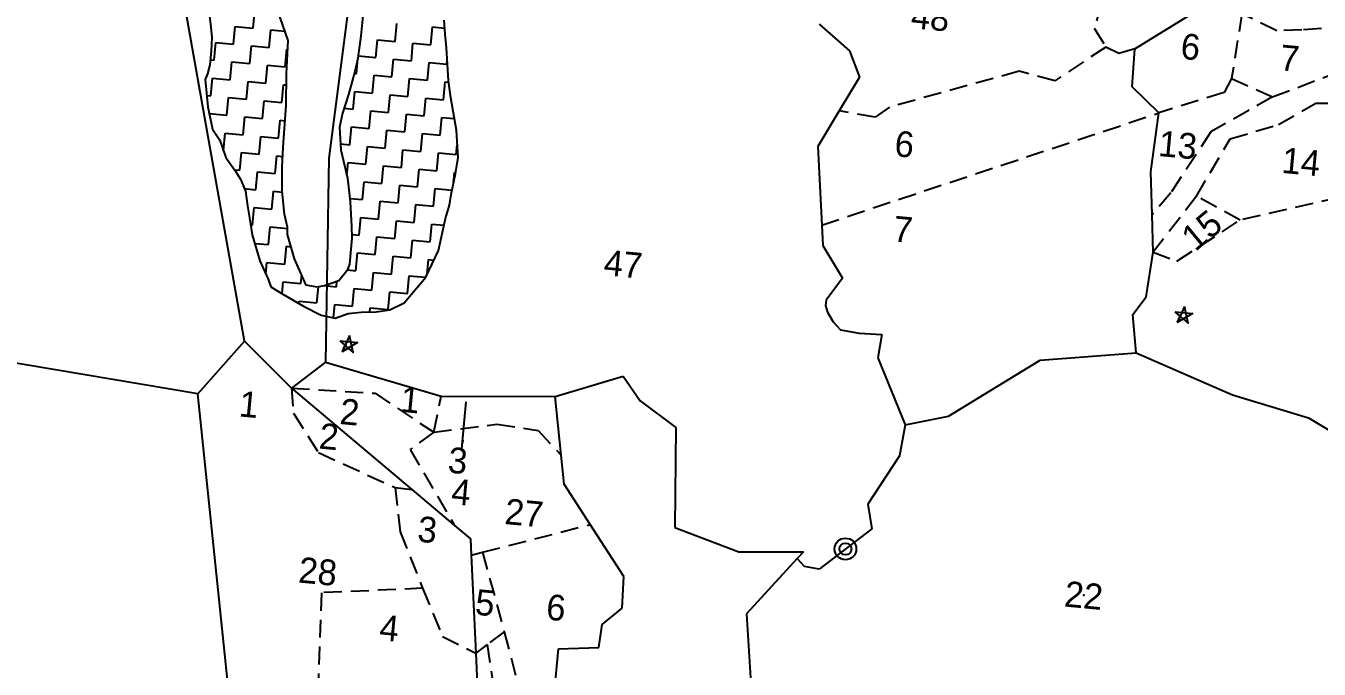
# Model space of a CAD drawing. Header units: metres. Extents: x 292095 to 294306, y 2100393 to 2102799.
# Drawn here: x 293027.8 to 293387.5, y 2100866.9 to 2101045.8 of the extents above; entities that cross this region are included whole.
import ezdxf
from ezdxf.enums import TextEntityAlignment as Align

# ---------------------------------------------------------------- set-up
doc = ezdxf.new("R2010")
doc.units = ezdxf.units.M
doc.header["$MEASUREMENT"] = 0
doc.linetypes.add('DASHED', pattern=[0.75, 0.5, -0.25])
for name, color, linetype in [('POLY_HATCH', 12, 'Continuous'), ('POLY_PARCEL', 6, 'Continuous'), ('POLY_SUBPARCEL', 6, 'DASHED'), ('TEXT_MAPIN', 7, 'Continuous'), ('TEXT_PARCEL', 7, 'Continuous')]:
    doc.layers.add(name, color=color, linetype=linetype)
doc.styles.get("Standard").update_dxf_attribs({"font": 'simplex.shx'})
doc.styles.add('TEXT_MAP', font='')
doc.styles.get('TEXT_MAP').set_extended_font_data('Kruti Dev 050')
doc.dimstyles.get("Standard").update_dxf_attribs({"dimtxt": 0.18, "dimasz": 0.18, "dimexe": 0.18, "dimexo": 0.0625, "dimgap": 0.09, "dimtad": 0, "dimtih": 1, "dimtoh": 1, "dimdec": 4, "dimzin": 0, "dimdsep": 46, "dimtxsty": 'Standard', "dimcen": 0.09, "dimadec": 0, "dimazin": 0, "dimtfac": 1, "dimtdec": 4, "dimtofl": 0, "dimtmove": 0, "dimatfit": 3, "dimfxl": 1, "dimtolj": 1, "dimtzin": 0, "dimarcsym": 0})

msp = doc.modelspace()

# ---------------------------------------------------------------- linework, layer by layer
for points in [[(293347.44, 2100966.25), (293352.24, 2100965.8), (293348.09, 2100963.34), (293348.82, 2100965.04)], [(293350.01, 2100967.77), (293348.09, 2100963.34), (293349.68, 2100964.28), (293351.06, 2100963.07)], [(293117.76, 2100959.67), (293115.85, 2100955.24), (293117.43, 2100956.18), (293118.82, 2100954.96)], [(293115.2, 2100958.15), (293120, 2100957.7), (293115.84, 2100955.24), (293116.58, 2100956.94)]]:
    msp.add_lwpolyline(points, close=True)
for points in [[(293348.82, 2100965.04), (293349.68, 2100964.28)], [(293116.58, 2100956.94), (293117.43, 2100956.18)]]:
    msp.add_lwpolyline(points)
for radius in [3.02, 1.66]:
    msp.add_circle((293255.71, 2100900.28), radius)
at = {"layer": 'POLY_HATCH', "linetype": 'Continuous'}
for p, q in [((293090.95, 2101045.16), (293091.41, 2101050.1)), ((293085.54, 2101040.68), (293086.01, 2101045.62)), ((293086.01, 2101045.62), (293090.95, 2101045.16)), ((293130.49, 2101041.46), (293130.95, 2101046.4)), ((293140.37, 2101040.54), (293140.83, 2101045.48)), ((293140.83, 2101045.48), (293144.24, 2101045.16)), ((293095.43, 2101039.76), (293095.89, 2101044.7)), ((293095.89, 2101044.7), (293099.76, 2101044.34)), ((293125.08, 2101036.98), (293125.54, 2101041.92)), ((293125.54, 2101041.92), (293130.49, 2101041.46)), ((293080.14, 2101036.2), (293080.6, 2101041.14)), ((293080.6, 2101041.14), (293085.54, 2101040.68)), ((293090.02, 2101035.28), (293090.49, 2101040.22)), ((293090.49, 2101040.22), (293095.43, 2101039.76)), ((293099.91, 2101034.35), (293100.37, 2101039.29)), ((293100.37, 2101039.29), (293100.56, 2101039.28)), ((293134.97, 2101036.06), (293135.43, 2101041)), ((293135.43, 2101041), (293140.37, 2101040.54)), ((293079.09, 2101036.3), (293080.14, 2101036.2)), ((293084.62, 2101030.8), (293085.08, 2101035.74)), ((293085.08, 2101035.74), (293090.02, 2101035.28)), ((293094.5, 2101029.87), (293094.97, 2101034.81)), ((293094.97, 2101034.81), (293099.91, 2101034.35)), ((293119.68, 2101032.5), (293120.06, 2101036.59)), ((293120.19, 2101037.44), (293125.08, 2101036.98)), ((293129.56, 2101031.58), (293130.02, 2101036.52)), ((293130.02, 2101036.52), (293134.97, 2101036.06)), ((293139.45, 2101030.65), (293139.91, 2101035.59)), ((293139.91, 2101035.59), (293144.85, 2101035.13)), ((293144.85, 2101035.13), (293144.94, 2101036.07)), ((293079.21, 2101026.32), (293079.68, 2101031.26)), ((293079.68, 2101031.26), (293084.62, 2101030.8)), ((293119.13, 2101032.55), (293119.68, 2101032.5)), ((293124.16, 2101027.1), (293124.62, 2101032.04)), ((293124.62, 2101032.04), (293129.56, 2101031.58)), ((293134.04, 2101026.17), (293134.5, 2101031.11)), ((293134.5, 2101031.11), (293139.45, 2101030.65)), ((293089.1, 2101025.39), (293089.56, 2101030.33)), ((293089.56, 2101030.33), (293094.5, 2101029.87)), ((293098.98, 2101024.47), (293099.45, 2101029.41)), ((293099.45, 2101029.41), (293100.23, 2101029.34)), ((293118.75, 2101022.62), (293119.21, 2101027.56)), ((293119.21, 2101027.56), (293124.16, 2101027.1)), ((293143.92, 2101025.25), (293144.39, 2101030.19)), ((293144.39, 2101030.19), (293145.33, 2101030.1)), ((293078.05, 2101026.43), (293079.21, 2101026.32)), ((293083.69, 2101020.91), (293084.16, 2101025.85)), ((293084.16, 2101025.85), (293089.1, 2101025.39)), ((293093.58, 2101019.99), (293094.04, 2101024.93)), ((293094.04, 2101024.93), (293098.98, 2101024.47)), ((293128.64, 2101021.69), (293129.1, 2101026.63)), ((293129.1, 2101026.63), (293134.04, 2101026.17)), ((293138.52, 2101020.77), (293138.98, 2101025.71)), ((293138.98, 2101025.71), (293143.92, 2101025.25)), ((293078.75, 2101021.38), (293083.69, 2101020.91)), ((293078.75, 2101021.33), (293078.75, 2101021.38)), ((293088.17, 2101015.51), (293088.64, 2101020.45)), ((293088.64, 2101020.45), (293093.58, 2101019.99)), ((293116.29, 2101022.85), (293118.75, 2101022.62)), ((293123.23, 2101017.21), (293123.69, 2101022.15)), ((293123.69, 2101022.15), (293128.64, 2101021.69)), ((293133.12, 2101016.29), (293133.58, 2101021.23)), ((293133.58, 2101021.23), (293138.52, 2101020.77)), ((293143, 2101015.36), (293143.46, 2101020.3)), ((293143.46, 2101020.3), (293146.95, 2101019.98)), ((293098.06, 2101014.58), (293098.52, 2101019.52)), ((293098.52, 2101019.52), (293099.84, 2101019.4)), ((293117.83, 2101012.73), (293118.29, 2101017.67)), ((293118.29, 2101017.67), (293123.23, 2101017.21)), ((293127.71, 2101011.81), (293128.17, 2101016.75)), ((293128.17, 2101016.75), (293133.12, 2101016.29)), ((293082.77, 2101011.03), (293083.23, 2101015.97)), ((293083.23, 2101015.97), (293088.17, 2101015.51)), ((293092.65, 2101010.1), (293093.12, 2101015.05)), ((293093.12, 2101015.05), (293098.06, 2101014.58)), ((293115.29, 2101012.97), (293117.83, 2101012.73)), ((293137.6, 2101010.88), (293138.06, 2101015.82)), ((293138.06, 2101015.82), (293143, 2101015.36)), ((293082.72, 2101011.03), (293082.77, 2101011.03)), ((293087.25, 2101005.62), (293087.71, 2101010.57)), ((293087.71, 2101010.57), (293092.65, 2101010.1)), ((293097.13, 2101004.7), (293097.6, 2101009.64)), ((293097.6, 2101009.64), (293099.16, 2101009.49)), ((293122.31, 2101007.33), (293122.77, 2101012.27)), ((293122.77, 2101012.27), (293127.71, 2101011.81)), ((293132.19, 2101006.4), (293132.65, 2101011.34)), ((293132.65, 2101011.34), (293137.6, 2101010.88)), ((293142.07, 2101005.48), (293142.54, 2101010.42)), ((293142.54, 2101010.42), (293147.48, 2101009.96)), ((293147.48, 2101009.96), (293147.74, 2101012.72)), ((293085.77, 2101005.76), (293087.25, 2101005.62)), ((293117.03, 2101004.23), (293117.36, 2101007.79)), ((293117.36, 2101007.79), (293122.31, 2101007.33)), ((293126.79, 2101001.92), (293127.25, 2101006.87)), ((293127.25, 2101006.87), (293132.19, 2101006.4)), ((293136.67, 2101001), (293137.13, 2101005.94)), ((293137.13, 2101005.94), (293142.07, 2101005.48)), ((293091.73, 2101000.22), (293092.19, 2101005.16)), ((293092.19, 2101005.16), (293097.13, 2101004.7)), ((293121.38, 2100997.44), (293121.84, 2101002.39)), ((293121.84, 2101002.39), (293126.79, 2101001.92)), ((293146.74, 2101002.04), (293147.02, 2101005.02)), ((293147.02, 2101005.02), (293147.35, 2101004.98)), ((293088.51, 2101000.52), (293091.73, 2101000.22)), ((293096.21, 2100994.81), (293096.67, 2100999.76)), ((293096.67, 2100999.76), (293099.1, 2100999.53)), ((293131.27, 2100996.52), (293131.73, 2101001.46)), ((293131.73, 2101001.46), (293136.67, 2101001)), ((293141.15, 2100995.59), (293141.61, 2101000.54)), ((293141.61, 2101000.54), (293146.32, 2101000.1)), ((293090.8, 2100990.33), (293091.27, 2100995.28)), ((293091.27, 2100995.28), (293096.21, 2100994.81)), ((293117.89, 2100997.77), (293121.38, 2100997.44)), ((293125.86, 2100992.04), (293126.32, 2100996.98)), ((293126.32, 2100996.98), (293131.27, 2100996.52)), ((293135.74, 2100991.11), (293136.21, 2100996.06)), ((293136.21, 2100996.06), (293141.15, 2100995.59)), ((293120.46, 2100987.56), (293120.92, 2100992.5)), ((293120.92, 2100992.5), (293125.86, 2100992.04)), ((293130.34, 2100986.63), (293130.8, 2100991.58)), ((293130.8, 2100991.58), (293135.74, 2100991.11)), ((293090.29, 2100990.38), (293090.8, 2100990.33)), ((293095.28, 2100984.93), (293095.75, 2100989.87)), ((293095.75, 2100989.87), (293100.5, 2100989.43)), ((293118.41, 2100987.75), (293120.46, 2100987.56)), ((293140.22, 2100985.71), (293140.69, 2100990.65)), ((293140.69, 2100990.65), (293144.07, 2100990.33)), ((293091.41, 2100985.29), (293095.28, 2100984.93)), ((293099.76, 2100979.53), (293100.22, 2100984.47)), ((293100.22, 2100984.47), (293101.5, 2100984.35)), ((293124.94, 2100982.15), (293125.4, 2100987.1)), ((293125.4, 2100987.1), (293130.34, 2100986.63)), ((293134.82, 2100981.23), (293135.28, 2100986.17)), ((293135.28, 2100986.17), (293140.22, 2100985.71)), ((293119.53, 2100977.67), (293119.99, 2100982.62)), ((293119.99, 2100982.62), (293124.94, 2100982.15)), ((293129.42, 2100976.75), (293129.88, 2100981.69)), ((293129.88, 2100981.69), (293134.82, 2100981.23)), ((293139.39, 2100976.74), (293139.76, 2100980.77)), ((293139.76, 2100980.77), (293141.23, 2100980.63)), ((293094.52, 2100976.76), (293094.82, 2100979.99)), ((293094.82, 2100979.99), (293099.76, 2100979.53)), ((293117.2, 2100977.89), (293119.53, 2100977.67)), ((293124.01, 2100972.27), (293124.47, 2100977.21)), ((293124.47, 2100977.21), (293129.42, 2100976.75)), ((293099, 2100971.34), (293099.3, 2100974.58)), ((293099.3, 2100974.58), (293104.24, 2100974.12)), ((293104.24, 2100974.12), (293104.47, 2100976.53)), ((293110.67, 2100973.52), (293114.13, 2100973.2)), ((293114.13, 2100973.2), (293114.27, 2100974.73)), ((293133.89, 2100971.35), (293134.36, 2100976.29)), ((293134.36, 2100976.29), (293138.95, 2100975.86)), ((293108.72, 2100968.72), (293109.14, 2100973.21)), ((293118.61, 2100967.79), (293119.07, 2100972.73)), ((293119.07, 2100972.73), (293124.01, 2100972.27)), ((293128.49, 2100966.87), (293128.95, 2100971.81)), ((293128.95, 2100971.81), (293133.89, 2100971.35)), ((293103.72, 2100968.59), (293103.78, 2100969.18)), ((293103.78, 2100969.18), (293108.72, 2100968.72)), ((293113.32, 2100964.56), (293113.66, 2100968.25)), ((293113.66, 2100968.25), (293118.61, 2100967.79)), ((293123.44, 2100966.16), (293123.55, 2100967.33)), ((293123.55, 2100967.33), (293128.49, 2100966.87))]:
    msp.add_line(p, q, dxfattribs=at)
at = {"layer": 'POLY_HATCH'}
for p, q in [((293100.67, 2101041.72), (293096.98, 2101052.36)), ((293121.53, 2101049.51), (293120.92, 2101043.02)), ((293078.83, 2101048.5), (293079.25, 2101045.42)), ((293079.25, 2101045.42), (293079.45, 2101042.59)), ((293144.37, 2101043.46), (293144.07, 2101047.36)), ((293079.45, 2101042.59), (293079.33, 2101038.86)), ((293100.26, 2101032.4), (293100.67, 2101041.72)), ((293120.92, 2101043.02), (293120.1, 2101036.78)), ((293144.72, 2101039.68), (293144.37, 2101043.46)), ((293079.33, 2101038.86), (293078.96, 2101034.92)), ((293145.27, 2101030.51), (293144.72, 2101039.68)), ((293078.96, 2101034.92), (293078.26, 2101032.41)), ((293120.1, 2101036.78), (293119.29, 2101033.11)), ((293078.26, 2101032.41), (293077.65, 2101030.83)), ((293077.65, 2101030.83), (293078.34, 2101023.28)), ((293100.16, 2101023.76), (293100.26, 2101032.4)), ((293119.29, 2101033.11), (293117.52, 2101026.73)), ((293145.99, 2101025.77), (293145.27, 2101030.51)), ((293099.28, 2101011.91), (293100.16, 2101023.76)), ((293117.52, 2101026.73), (293115.86, 2101021.5)), ((293147.49, 2101016.74), (293145.99, 2101025.77)), ((293078.34, 2101023.28), (293079.65, 2101017.01)), ((293115.86, 2101021.5), (293115.03, 2101017.6)), ((293079.65, 2101017.01), (293081.7, 2101014.01)), ((293115.03, 2101017.6), (293115.38, 2101011.34)), ((293147.96, 2101009.21), (293147.49, 2101016.74)), ((293081.7, 2101014.01), (293083.36, 2101009.17)), ((293099.02, 2101006.56), (293099.28, 2101011.91)), ((293115.38, 2101011.34), (293117.21, 2101003.45)), ((293083.36, 2101009.17), (293085.84, 2101005.67)), ((293085.84, 2101005.67), (293087.48, 2101003.17)), ((293099.08, 2100999.77), (293099.02, 2101006.56)), ((293147.29, 2101004.59), (293147.96, 2101009.21)), ((293087.48, 2101003.17), (293088.8, 2100999.78)), ((293117.21, 2101003.45), (293117.61, 2101000.14)), ((293146.05, 2100998.86), (293147.29, 2101004.59)), ((293088.8, 2100999.78), (293089.36, 2100995.75)), ((293099.66, 2100993.4), (293099.08, 2100999.77)), ((293117.61, 2101000.14), (293118, 2100996.83)), ((293145.54, 2100995.87), (293146.05, 2100998.86)), ((293089.36, 2100995.75), (293089.98, 2100992.41)), ((293118, 2100996.83), (293118.3, 2100990.02)), ((293144.49, 2100992.22), (293145.54, 2100995.87)), ((293089.98, 2100992.41), (293090.71, 2100987.67)), ((293100.49, 2100989.81), (293099.66, 2100993.4)), ((293142.49, 2100983.29), (293144.49, 2100992.22)), ((293090.71, 2100987.67), (293092.84, 2100980.45)), ((293100.53, 2100987.71), (293100.49, 2100989.81)), ((293102.47, 2100980.97), (293100.53, 2100987.71)), ((293118.3, 2100990.02), (293118.46, 2100986.73)), ((293118.46, 2100986.73), (293118.17, 2100983.71)), ((293105.76, 2100973.65), (293102.47, 2100980.97)), ((293118.17, 2100983.71), (293117.78, 2100979.54)), ((293138.99, 2100975.9), (293142.49, 2100983.29)), ((293092.84, 2100980.45), (293095.17, 2100975.32)), ((293117.15, 2100977.73), (293114.78, 2100974.91)), ((293117.78, 2100979.54), (293117.15, 2100977.73)), ((293095.17, 2100975.32), (293095.9, 2100973.15)), ((293108.76, 2100973.13), (293105.76, 2100973.65)), ((293111.14, 2100973.61), (293108.76, 2100973.13)), ((293114.78, 2100974.91), (293111.14, 2100973.61)), ((293132.94, 2100968.75), (293138.99, 2100975.9)), ((293095.9, 2100973.15), (293099.23, 2100971.2)), ((293099.23, 2100971.2), (293105, 2100967.85)), ((293105, 2100967.85), (293109.91, 2100965.29)), ((293117.44, 2100965.75), (293120.99, 2100966.12)), ((293120.99, 2100966.12), (293125.21, 2100966.2)), ((293125.21, 2100966.2), (293129.01, 2100966.78)), ((293129.01, 2100966.78), (293132.94, 2100968.75)), ((293109.91, 2100965.29), (293113.81, 2100964.46)), ((293113.81, 2100964.46), (293117.44, 2100965.75))]:
    msp.add_line(p, q, dxfattribs=at)
at = {"layer": 'POLY_PARCEL'}
for p, q in [((293088.56, 2100958.12), (293062.94, 2101102.28)), ((293118.16, 2101056.31), (293112.02, 2101008.96)), ((293336.23, 2101039.35), (293352.57, 2101049.53)), ((293248.39, 2101046.21), (293256.79, 2101038.87)), ((293256.79, 2101038.87), (293259.64, 2101031.54)), ((293335.49, 2101028.83), (293336.23, 2101039.35)), ((293259.64, 2101031.54), (293254, 2101022.17)), ((293342.89, 2101021.58), (293335.49, 2101028.83)), ((293254, 2101022.17), (293247.99, 2101012.19)), ((293340.6, 2101005.14), (293342.89, 2101021.58)), ((293247.99, 2101012.19), (293249.15, 2100990.39)), ((293112.02, 2101008.96), (293111.14, 2100952.27)), ((293340.97, 2100993.23), (293340.6, 2101005.14)), ((293341.29, 2100982.87), (293340.97, 2100993.23)), ((293249.15, 2100990.39), (293249.46, 2100984.67)), ((293249.46, 2100984.67), (293254.92, 2100975.58)), ((293339.37, 2100970.44), (293341.29, 2100982.87)), ((293254.92, 2100975.58), (293250.3, 2100969.46)), ((293335.62, 2100965.49), (293339.37, 2100970.44)), ((293075.58, 2100943.47), (292937.27, 2100966.61)), ((293250.3, 2100969.46), (293250.16, 2100967.96)), ((293250.16, 2100967.96), (293250.75, 2100966.13)), ((293250.75, 2100966.13), (293252.27, 2100963.47)), ((293252.27, 2100963.47), (293254.33, 2100961.26)), ((293336.53, 2100954.83), (293335.62, 2100965.49)), ((293254.33, 2100961.26), (293259.54, 2100960.27)), ((293259.54, 2100960.27), (293265.82, 2100959.93)), ((293265.82, 2100959.93), (293264.71, 2100953.47)), ((293075.58, 2100943.47), (293088.56, 2100958.12)), ((293101.62, 2100945), (293088.56, 2100958.12)), ((293111.14, 2100952.27), (293101.62, 2100945)), ((293111.14, 2100952.27), (293143.25, 2100942.81)), ((293264.71, 2100953.47), (293272.31, 2100934.85)), ((293284.4, 2100937.25), (293309.83, 2100952.78)), ((293309.83, 2100952.78), (293336.53, 2100954.83)), ((293336.53, 2100954.83), (293363.33, 2100943.14)), ((293174.96, 2100942.66), (293193.87, 2100948.37)), ((293193.87, 2100948.37), (293198.66, 2100941.47)), ((293101.62, 2100945), (293135.07, 2100916.86)), ((293085.14, 2100851.05), (293075.58, 2100943.47)), ((293143.25, 2100942.81), (293174.96, 2100942.66)), ((293176.62, 2100926.42), (293174.96, 2100942.66)), ((293198.66, 2100941.47), (293208.51, 2100934.08)), ((293363.33, 2100943.14), (293384.5, 2100936.74)), ((293208.51, 2100934.08), (293208.29, 2100906.23)), ((293272.31, 2100934.85), (293270.7, 2100926.22)), ((293272.31, 2100934.85), (293284.4, 2100937.25)), ((293384.5, 2100936.74), (293410.91, 2100921.01)), ((293177.45, 2100918.3), (293176.62, 2100926.42)), ((293270.7, 2100926.22), (293261.96, 2100912.76)), ((293135.07, 2100916.86), (293147.01, 2100906.81)), ((293184.71, 2100907.07), (293177.45, 2100918.3)), ((293261.96, 2100912.76), (293263.02, 2100905.87)), ((293147.01, 2100906.81), (293151.44, 2100903.08)), ((293194.09, 2100892.6), (293184.71, 2100907.07)), ((293208.29, 2100906.23), (293226.02, 2100899.47)), ((293263.02, 2100905.87), (293248.36, 2100894.66)), ((293151.44, 2100903.08), (293151.65, 2100898.56)), ((293151.65, 2100898.56), (293152.91, 2100871.34)), ((293226.02, 2100899.47), (293244.05, 2100899.48)), ((293244.05, 2100899.48), (293242.3, 2100897.59)), ((293242.3, 2100897.59), (293228.16, 2100882.27)), ((293244.35, 2100895.38), (293242.3, 2100897.59)), ((293248.36, 2100894.66), (293244.35, 2100895.38)), ((293193.61, 2100883.81), (293194.09, 2100892.6)), ((293188.07, 2100879.23), (293193.61, 2100883.81)), ((293228.16, 2100882.27), (293231.1, 2100837.47)), ((293187.14, 2100872.86), (293188.07, 2100879.23)), ((293175.88, 2100872.55), (293187.14, 2100872.86)), ((293152.91, 2100871.34), (293155.17, 2100822.34)), ((293174.69, 2100859.74), (293175.88, 2100872.55))]:
    msp.add_line(p, q, dxfattribs=at)
at = {"layer": 'POLY_SUBPARCEL', "ltscale": 10}
for p, q in [((293331.18, 2101066.35), (293324.93, 2101045.17)), ((293365.95, 2101049.12), (293363.1, 2101031.13)), ((293375.66, 2101044.44), (293365.95, 2101049.12)), ((293395.58, 2101045.54), (293382.64, 2101044.66)), ((293324.93, 2101045.17), (293328.15, 2101039.88)), ((293382.64, 2101044.66), (293375.66, 2101044.44)), ((293328.15, 2101039.88), (293313.93, 2101030.48)), ((293331.76, 2101038.09), (293328.15, 2101039.88)), ((293336.23, 2101039.35), (293331.76, 2101038.09)), ((293304.03, 2101033.15), (293268, 2101023.19)), ((293313.93, 2101030.48), (293304.03, 2101033.15)), ((293363.1, 2101031.13), (293361, 2101027.26)), ((293363.1, 2101031.13), (293374.51, 2101026)), ((293374.51, 2101026), (293394.06, 2101033.45)), ((293361, 2101027.26), (293342.89, 2101021.58)), ((293374.51, 2101026), (293357.36, 2101016.3)), ((293376.11, 2101018.31), (293386.53, 2101024.29)), ((293386.53, 2101024.29), (293396.1, 2101024.27)), ((293249.15, 2100990.39), (293342.89, 2101021.58)), ((293263.97, 2101020.37), (293254, 2101022.17)), ((293268, 2101023.19), (293263.97, 2101020.37)), ((293362.69, 2101014.35), (293376.11, 2101018.31)), ((293357.36, 2101016.3), (293346.21, 2100999.37)), ((293353.37, 2100998.41), (293362.69, 2101014.35)), ((293346.21, 2100999.37), (293340.97, 2100993.23)), ((293407.6, 2101001.45), (293365.51, 2100991.77)), ((293353.37, 2100998.41), (293341.29, 2100982.87)), ((293365.51, 2100991.77), (293353.37, 2100998.41)), ((293347.91, 2100980.37), (293365.51, 2100991.77)), ((293341.29, 2100982.87), (293347.91, 2100980.37)), ((293101.62, 2100945), (293124.87, 2100943.61)), ((293101.62, 2100945), (293102.15, 2100938.02)), ((293124.87, 2100943.61), (293141.21, 2100932.76)), ((293141.21, 2100932.76), (293143.25, 2100942.81)), ((293102.15, 2100938.02), (293109.17, 2100927.08)), ((293141.21, 2100932.76), (293158.79, 2100934.97)), ((293158.79, 2100934.97), (293170.2, 2100933.26)), ((293141.21, 2100932.76), (293134.65, 2100927.91)), ((293170.2, 2100933.26), (293176.62, 2100926.42)), ((293109.17, 2100927.08), (293130.45, 2100917.37)), ((293134.65, 2100927.91), (293147.01, 2100906.81)), ((293130.45, 2100917.37), (293135.07, 2100916.86)), ((293130.45, 2100917.37), (293131.87, 2100905.03)), ((293131.87, 2100905.03), (293138.12, 2100889.34)), ((293154.78, 2100899.36), (293184.71, 2100907.07)), ((293151.65, 2100898.56), (293154.78, 2100899.36)), ((293154.78, 2100899.36), (293160.78, 2100877.26)), ((293110.02, 2100888.11), (293107.84, 2100832.34)), ((293138.12, 2100889.34), (293110.02, 2100888.11)), ((293138.12, 2100889.34), (293143.62, 2100875.97)), ((293160.78, 2100877.26), (293156.03, 2100873.69)), ((293160.78, 2100877.26), (293164.34, 2100863.75)), ((293143.62, 2100875.97), (293152.91, 2100871.34)), ((293156.03, 2100873.69), (293152.91, 2100871.34)), ((293156.03, 2100873.69), (293159.95, 2100847.77))]:
    msp.add_line(p, q, dxfattribs=at)
at = {"layer": 'TEXT_MAPIN'}
msp.add_point((293321.99, 2100887.41), dxfattribs=at)

# ---------------------------------------------------------------- texts
at = {"layer": 'TEXT_MAPIN', "style": 'TEXT_MAP'}
for s, height, rotation, p in [('6', 7.15, 354.6533, (293351.71, 2101039.97)), ('7', 7.15, 354.6533, (293379.26, 2101036.79)), ('6', 7.15, 354.6533, (293272.13, 2101012.87)), ('13', 7.148, 354.6533, (293348.15, 2101012.67)), ('14', 7.148, 354.6533, (293382.44, 2101007.98)), ('7', 7.15, 354.6533, (293271.71, 2100989.17)), ('15', 7.148, 39.6366, (293354.82, 2100988.93)), ('1', 7.15, 354.6533, (293134.68, 2100941.77)), ('1', 7.15, 354.6533, (293089.79, 2100940.49)), ('2', 7.15, 354.6533, (293117.84, 2100938.43)), ('2', 7.15, 354.6533, (293112.07, 2100931.6)), ('3', 7.15, 354.6533, (293147.9, 2100924.87)), ('4', 7.15, 354.6533, (293148.84, 2100916.11)), ('3', 7.15, 354.6533, (293139.45, 2100905.66)), ('5', 7.15, 354.6533, (293155.47, 2100885.29)), ('6', 7.15, 354.6533, (293175.23, 2100883.98)), ('4', 7.15, 354.6533, (293128.85, 2100878.26))]:
    msp.add_text(s, height=height, rotation=rotation, dxfattribs=at).set_placement(p, align=Align.MIDDLE)
at = {"layer": 'TEXT_PARCEL', "style": 'TEXT_MAP'}
for s, p in [('48', (293279.33, 2101048.25)), ('47', (293193.9, 2100979.51)), ('27', (293166.36, 2100910.36)), ('28', (293108.98, 2100894.04)), ('22', (293321.99, 2100887.41))]:
    msp.add_text(s, height=7.148, rotation=354.6533, dxfattribs=at).set_placement(p, align=Align.MIDDLE)

# ---------------------------------------------------------------- leaders
msp.add_leader([(293149.03, 2100928.13), (293150.25, 2100941.19)], dimstyle='Standard', override={"dimtxt": 2.5, "dimasz": 2.5, "dimexe": 1.25, "dimexo": 0.625, "dimgap": 0.625, "dimtad": 1, "dimtih": 0, "dimtoh": 0, "dimzin": 8, "dimcen": 2.5, "dimtofl": 1})

doc.saveas('drawing.dxf')
